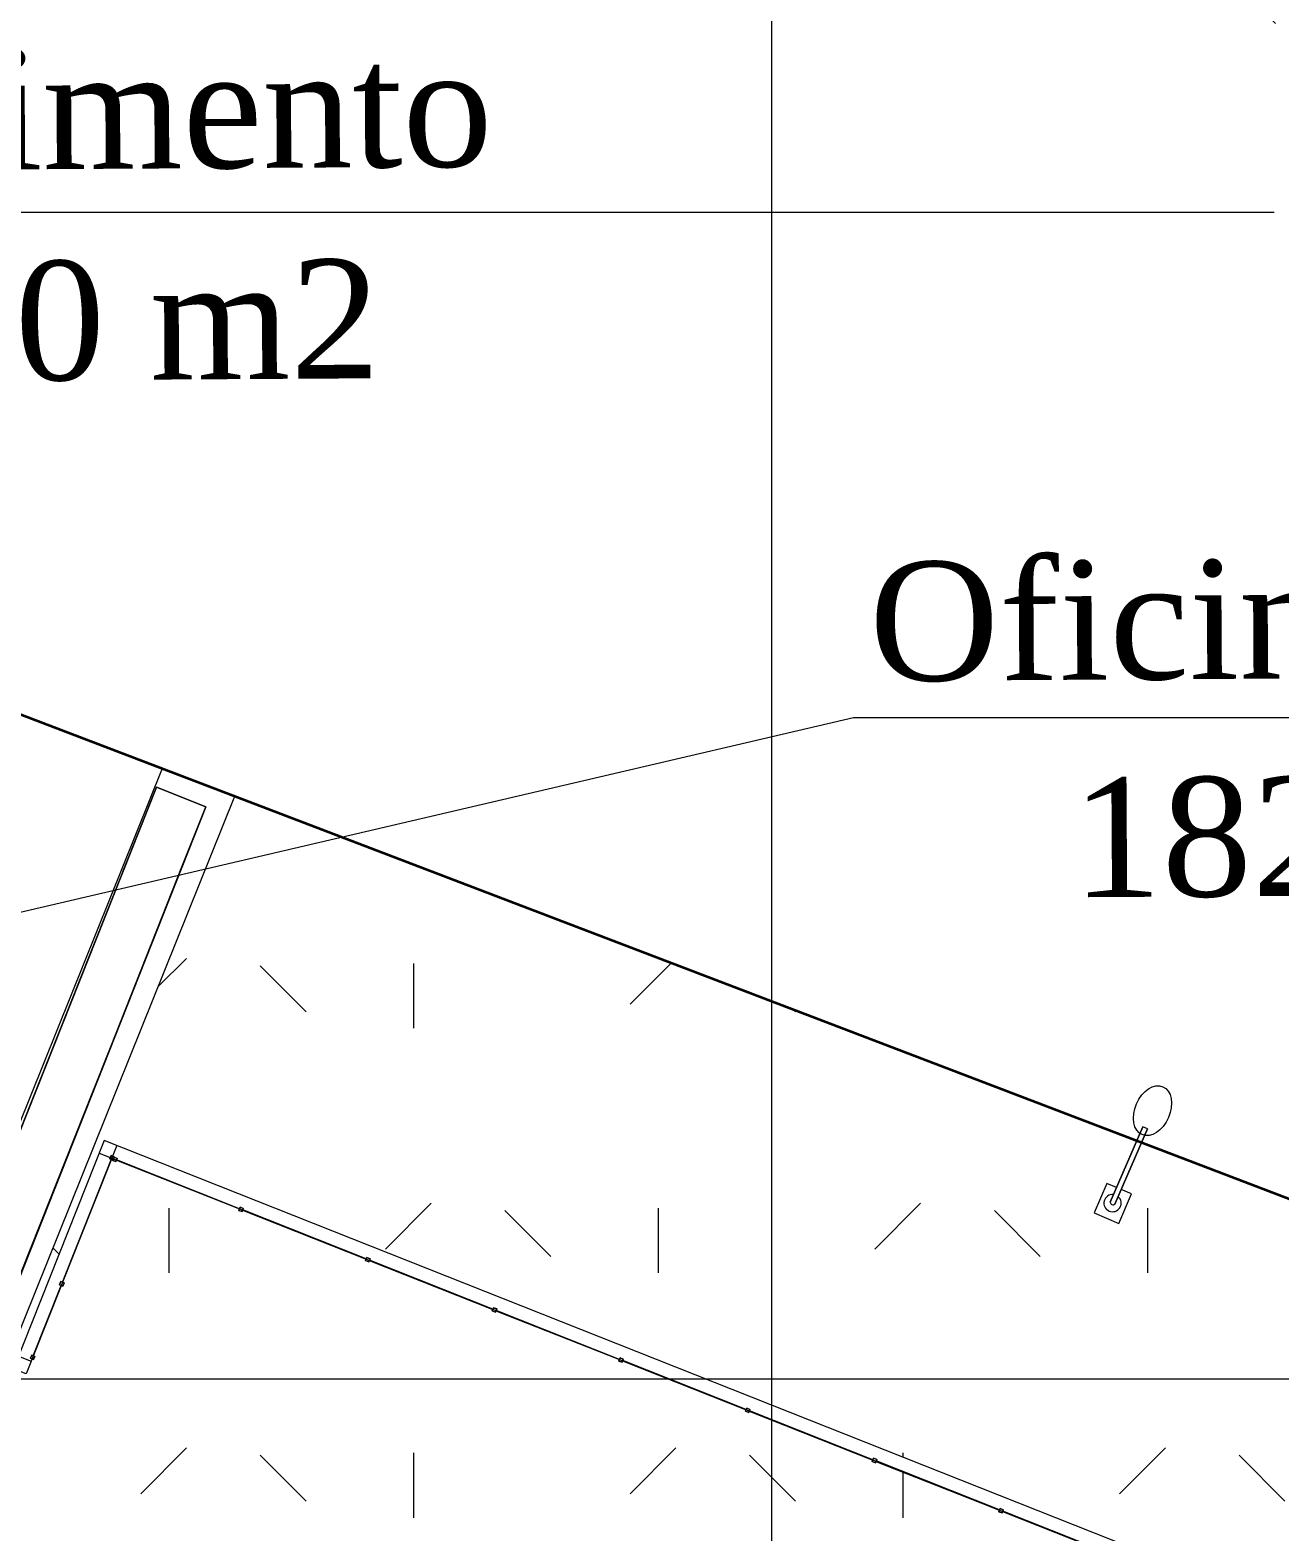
# Model space of a CAD drawing. Header units: metres. Extents: x -207 to 292, y -187 to 169.
# Drawn here: x -11.14 to 7.2, y 16.67 to 38.71 of the extents above; entities that cross this region are included whole.
import ezdxf

# ---------------------------------------------------------------- set-up
doc = ezdxf.new("R2010")
doc.units = ezdxf.units.M
for name, color, linetype, lineweight in [('A-GLAZ-CWMG', 7, 'Continuous', 9), ('ACHURADO', 7, 'Continuous', 9), ('BORDE CAMINO', 7, 'Continuous', 35), ('C-BLDG-PADS', 7, 'Continuous', 9), ('C-TOPO', 7, 'Continuous', 9), ('CERCO INTERIOR', 7, 'Continuous', 9), ('E-LITE-EQPM', 7, 'Continuous', 9), ('grilla', 7, 'Continuous', 9), ('luminarias', 7, 'Continuous', 9), ('VEREDAS', 7, 'Continuous', 9)]:
    doc.layers.add(name, color=color, linetype=linetype, lineweight=lineweight)
doc.layers.add('PR10-ARQ-PL-001-Emplazamiento-C-1_dwg', color=7, linetype='Continuous', lineweight=9, true_color=0x767676)
doc.layers.add('TEXTO', color=5, linetype='Continuous', lineweight=9, true_color=0x0000ff)
doc.styles.add('Times New Roman', font='times.ttf', dxfattribs={"height": 1.75})

# ---------------------------------------------------------------- blocks, each defined once
blk = doc.blocks.new('PR10-ARQ-PL-001-Emplazamiento-C-1_dwg_Quad Corner Mullion - 50x50 mm-517354-PLANTA EMPLAZAMIENTO-674654-PLANTA EMPLAZAMIENTO ACTUALIZADO')
at = {"layer": 'A-GLAZ-CWMG', "flags": 128}
blk.add_lwpolyline([(0.025, 0.025), (0.025, -0.025), (-0.025, -0.025), (-0.025, 0.025)], close=True, dxfattribs=at)
blk = doc.blocks.new('PR10-ARQ-PL-001-Emplazamiento-C-1_dwg_Circular Mullion - 5mm-533573-PLANTA EMPLAZAMIENTO-674681-PLANTA EMPLAZAMIENTO ACTUALIZADO')
at = {"layer": 'A-GLAZ-CWMG', "flags": 128}
for points in [[(143.507, -0.647), (142.7, -2.413), (142.702, -2.414), (142.704, -2.415), (143.511, -0.649), (143.509, -0.648)], [(143.509, -0.648), (142.702, -2.414)]]:
    blk.add_lwpolyline(points, close=True, dxfattribs=at)
blk = doc.blocks.new('PR10-ARQ-PL-001-Emplazamiento-C-1_dwg_Circular Mullion - 5mm-517344-PLANTA EMPLAZAMIENTO-674655-PLANTA EMPLAZAMIENTO ACTUALIZADO')
at = {"layer": 'A-GLAZ-CWMG', "flags": 128}
for points in [[(-84.442, 139.656), (-83.711, 141.464), (-83.713, 141.465), (-83.716, 141.466), (-84.446, 139.658), (-84.444, 139.657)], [(-84.444, 139.657), (-83.713, 141.465)]]:
    blk.add_lwpolyline(points, close=True, dxfattribs=at)
blk = doc.blocks.new('PR10-ARQ-PL-001-Emplazamiento-C-1_dwg_Rectangular Mullion - 50 x 50 mm-517346-PLANTA EMPLAZAMIENTO-674657-PLANTA EMPLAZAMIENTO ACTUALIZADO')
at = {"layer": 'A-GLAZ-CWMG', "flags": 128}
blk.add_lwpolyline([(0.025, 0.025), (-0.025, 0.025), (-0.025, -0.025), (0.025, -0.025)], close=True, dxfattribs=at)
blk = doc.blocks.new('PR10-ARQ-PL-001-Emplazamiento-C-1_dwg_Rectangular Mullion - 50 x 50 mm-517357-PLANTA EMPLAZAMIENTO-674659-PLANTA EMPLAZAMIENTO ACTUALIZADO')
at = {"layer": 'A-GLAZ-CWMG', "flags": 128}
blk.add_lwpolyline([(0.025, 0.025), (0.025, -0.025), (-0.025, -0.025), (-0.025, 0.025)], close=True, dxfattribs=at)
blk = doc.blocks.new('PR10-ARQ-PL-001-Emplazamiento-C-1_dwg_Quad Corner Mullion - 50x50 mm-517356-PLANTA EMPLAZAMIENTO-674660-PLANTA EMPLAZAMIENTO ACTUALIZADO')
at = {"layer": 'A-GLAZ-CWMG', "flags": 128}
blk.add_lwpolyline([(0.025, 0.025), (-0.025, 0.025), (-0.025, -0.025), (0.025, -0.025)], close=True, dxfattribs=at)
blk = doc.blocks.new('PR10-ARQ-PL-001-Emplazamiento-C-1_dwg_Quad Corner Mullion - 50x50 mm-517351-PLANTA EMPLAZAMIENTO-674653-PLANTA EMPLAZAMIENTO ACTUALIZADO')
at = {"layer": 'A-GLAZ-CWMG', "flags": 128}
blk.add_lwpolyline([(0.025, 0.025), (-0.025, 0.025), (-0.025, -0.025), (0.025, -0.025)], close=True, dxfattribs=at)
blk = doc.blocks.new('PR10-ARQ-PL-001-Emplazamiento-C-1_dwg_Quad Corner Mullion - 50x50 mm-517358-PLANTA EMPLAZAMIENTO-674658-PLANTA EMPLAZAMIENTO ACTUALIZADO')
at = {"layer": 'A-GLAZ-CWMG', "flags": 128}
blk.add_lwpolyline([(0.025, 0.025), (0.025, -0.025), (-0.025, -0.025), (-0.025, 0.025)], close=True, dxfattribs=at)
blk = doc.blocks.new('PR10-ARQ-PL-001-Emplazamiento-C-1_dwg_Circular Mullion - 5mm-536808-PLANTA EMPLAZAMIENTO-674697-PLANTA EMPLAZAMIENTO ACTUALIZADO')
at = {"layer": 'A-GLAZ-CWMG', "flags": 128}
for points in [[(-11.094, 19.253), (-10.683, 20.286), (-10.686, 20.287), (-10.688, 20.288), (-11.099, 19.255), (-11.097, 19.254)], [(-11.097, 19.254), (-10.686, 20.287)]]:
    blk.add_lwpolyline(points, close=True, dxfattribs=at)
blk = doc.blocks.new('PR10-ARQ-PL-001-Emplazamiento-C-1_dwg-674643-PLANTA EMPLAZAMIENTO ACTUALIZADO')
at = {"layer": 'ACHURADO'}
h = blk.add_hatch(dxfattribs=at)
h.set_pattern_fill('FP_1', color=256, style=0, pattern_type=2)
h.set_pattern_definition([(90, (-655750.258, -5498481.082), (-3.592, 3.592), [0.9525, -6.232]), (45, (-655750.258, -5498481.082), (-3.5921024484, 3.5921024484), [0.9525, -4.127]), (135, (-655750.258, -5498481.082), (-3.5921024484, -3.5921024484), [0.9525, -4.127])])
h.paths.add_polyline_path([(59.041, -16.039), (59.364, -16.033), (59.687, -16.016), (60.008, -15.986), (60.647, -15.89), (60.963, -15.823), (61.276, -15.745), (61.586, -15.654), (61.893, -15.552), (62.195, -15.438), (62.493, -15.313), (62.785, -15.176), (63.072, -15.028), (63.354, -14.87), (63.629, -14.701), (63.929, -14.498), (64.158, -14.331), (64.412, -14.131), (64.658, -13.922), (64.896, -13.704), (65.124, -13.389), (65.342, -13.067), (65.748, -12.404), (65.934, -12.064), (66.111, -11.717), (66.276, -11.365), (66.43, -11.009), (66.573, -10.647), (66.704, -10.282), (66.824, -9.912), (66.932, -9.539), (67.114, -8.783), (67.186, -8.401), (67.247, -8.017), (67.296, -7.632), (67.332, -7.245), (67.357, -6.857), (67.369, -6.469), (67.369, -6.08), (67.357, -5.692), (67.333, -5.304), (67.296, -4.917), (67.248, -4.531), (67.145, -4.229), (67.031, -3.931), (66.905, -3.637), (66.768, -3.349), (66.62, -3.066), (66.46, -2.79), (66.289, -2.52), (66.108, -2.257), (65.917, -2.001), (65.716, -1.754), (65.505, -1.514), (65.285, -1.283), (65.055, -1.06), (64.817, -0.847), (64.571, -0.644), (64.318, -0.45), (64.056, -0.267), (63.788, -0.094), (63.513, 0.068), (63.231, 0.219), (62.944, 0.359), (62.652, 0.487), (62.355, 0.604), (62.053, 0.709), (61.748, 0.802), (61.439, 0.883), (5.169, 22.379), (4.873, 21.694), (5.024, 21.629), (4.838, 21.197), (4.475, 21.353), (4.661, 21.785), (5.064, 22.42), (-8.141, 27.464), (-11.428, 19.295), (-11.308, 19.263), (-10.055, 22.413), (17.624, 11.442), (13.769, 2.141), (23.162, -1.582), (22.598, -2.976), (22.412, -2.902), (22.901, -1.694), (13.506, 2.03), (17.362, 11.331), (-9.943, 22.154), (-11.202, 18.99), (-12.658, 19.567), (-15.42, 12.653), (12.68, 1.43), (12.748, 1.614), (12.594, 1.671), (12.757, 2.112), (13.128, 1.975), (12.965, 1.534), (12.865, 1.357), (13.051, 1.282), (13.056, 1.293), (18.049, -1.169), (18.54, -1.447), (19.037, -1.715), (19.539, -1.974), (20.045, -2.224), (20.557, -2.464), (21.072, -2.694), (21.592, -2.915), (22.116, -3.125), (22.643, -3.326), (56.499, -15.638), (56.809, -15.73), (57.121, -15.811), (57.437, -15.879), (57.755, -15.936), (58.075, -15.98), (58.396, -16.012), (58.719, -16.031)])
h.paths.add_polyline_path([(59.435, -14.371), (59.32, -14.791), (59.507, -14.398), (59.652, -14.451), (59.815, -14.011), (59.445, -13.873), (59.281, -14.314)])
h.paths.add_polyline_path([(59.169, -15.31), (59.097, -15.283), (59.474, -14.266), (59.451, -14.243), (59.426, -14.184), (59.426, -14.151), (59.45, -14.091), (59.5, -14.051), (59.531, -14.042), (59.596, -14.048), (59.624, -14.063), (59.666, -14.112), (59.678, -14.176), (59.657, -14.237), (59.609, -14.279), (59.546, -14.293), (59.47, -14.498)])
h.paths.add_polyline_path([(4.383, 63.836), (3.539, 60.674), (-14.168, 65.398), (-13.344, 68.488), (-11.308, 67.954)])
h.paths.add_polyline_path([(74.079, 11.515), (74.419, 11.517), (74.759, 11.532), (75.098, 11.559), (75.436, 11.598), (75.773, 11.649), (76.107, 11.712), (76.439, 11.787), (76.768, 11.874), (77.093, 11.974), (77.415, 12.084), (77.732, 12.207), (78.045, 12.34), (78.353, 12.485), (78.655, 12.641), (78.952, 12.808), (79.242, 12.985), (79.803, 13.371), (80.072, 13.579), (80.334, 13.796), (87.871, 25.73), (88.01, 26.122), (88.137, 26.518), (88.253, 26.918), (88.357, 27.321), (88.448, 27.727), (88.528, 28.135), (88.596, 28.545), (88.651, 28.958), (88.695, 29.371), (88.726, 29.786), (88.745, 30.202), (88.752, 30.618), (88.747, 31.034), (88.729, 31.449), (88.699, 31.864), (88.657, 32.278), (88.602, 32.691), (88.536, 33.101), (88.457, 33.51), (88.367, 33.916), (88.264, 34.319), (88.15, 34.719), (88.024, 35.116), (87.886, 35.509), (87.738, 35.897), (87.577, 36.28), (87.405, 36.659), (87.223, 37.033), (87.029, 37.401), (86.824, 37.764), (86.297, 38.565), (86.017, 38.954), (85.727, 39.337), (85.428, 39.711), (85.118, 40.078), (84.799, 40.436), (84.471, 40.786), (84.133, 41.127), (83.787, 41.459), (83.432, 41.781), (83.069, 42.094), (82.698, 42.398), (82.318, 42.692), (81.931, 42.975), (81.537, 43.249), (81.136, 43.512), (80.728, 43.764), (80.313, 44.005), (79.466, 44.455), (79.034, 44.662), (78.596, 44.859), (77.219, 45.433), (76.281, 45.811), (75.338, 46.178), (74.048, 46.657), (72.639, 47.151), (71.523, 47.529), (70.56, 47.838), (69.324, 48.214), (67.648, 48.694), (66.591, 48.976), (65.641, 49.218), (64.706, 49.444), (63.72, 49.67), (62.731, 49.884), (61.74, 50.086), (60.746, 50.276), (59.75, 50.454), (58.645, 50.636), (57.752, 50.773), (56.75, 50.915), (47.138, 52.618), (4.383, 63.836), (4.455, 64.106), (-13.253, 68.83), (-13.344, 68.488), (-37.173, 74.741), (-37.73, 74.868), (-38.29, 74.983), (-38.852, 75.087), (-39.416, 75.178), (-39.983, 75.257), (-40.55, 75.324), (-41.119, 75.379), (-41.689, 75.422), (-42.26, 75.452), (-42.831, 75.47), (-43.403, 75.476), (-43.974, 75.469), (-44.546, 75.451), (-45.116, 75.42), (-45.686, 75.377), (-46.29, 75.317), (-46.823, 75.254), (-47.389, 75.174), (-47.953, 75.083), (-48.515, 74.979), (-49.075, 74.863), (-49.632, 74.735), (-50.186, 74.595), (-50.737, 74.444), (-51.285, 74.28), (-51.829, 74.105), (-52.369, 73.919), (-53.282, 73.572), (-53.437, 73.511), (-53.964, 73.29), (-54.486, 73.057), (-55.004, 72.814), (-55.515, 72.559), (-56.744, 71.906), (-57.096, 71.695), (-57.441, 71.473), (-57.779, 71.241), (-58.11, 70.999), (-58.433, 70.746), (-58.748, 70.483), (-59.055, 70.211), (-59.353, 69.929), (-59.642, 69.638), (-59.922, 69.339), (-60.454, 68.714), (-60.704, 68.39), (-60.945, 68.058), (-61.176, 67.718), (-61.395, 67.372), (-61.604, 67.019), (-61.802, 66.66), (-61.87, 66.421), (-61.925, 66.178), (-61.969, 65.934), (-62.001, 65.687), (-62.02, 65.44), (-62.027, 65.191), (-62.022, 64.943), (-62.005, 64.695), (-61.975, 64.448), (-61.933, 64.203), (-61.88, 63.961), (-61.814, 63.721), (-61.736, 63.485), (-61.647, 63.253), (-61.546, 63.026), (-61.435, 62.804), (-61.312, 62.588), (-61.179, 62.378), (-61.036, 62.175), (-60.883, 61.979), (-60.72, 61.792), (-60.549, 61.612), (-60.368, 61.441), (-50.261, 51.92), (-50.001, 51.703), (-49.733, 51.495), (-49.459, 51.296), (-49.178, 51.107), (-48.891, 50.927), (-48.598, 50.756), (-48.299, 50.596), (-47.995, 50.446), (-47.687, 50.305), (-47.373, 50.176), (-47.056, 50.057), (-46.735, 49.949), (-46.41, 49.851), (-36.452, 46.747), (-35.977, 46.589), (-35.734, 46.527), (-35.489, 46.476), (-35.241, 46.437), (-34.992, 46.409), (-34.742, 46.393), (-34.491, 46.388), (-34.241, 46.395), (-33.991, 46.414), (-33.742, 46.445), (-33.495, 46.487), (-33.25, 46.54), (-32.77, 46.681), (-32.535, 46.769), (-32.304, 46.867), (-32.078, 46.975), (-31.858, 47.094), (-31.643, 47.224), (-31.45, 47.401), (-31.249, 47.57), (-31.041, 47.729), (-30.825, 47.877), (-30.602, 48.016), (-30.373, 48.143), (-30.138, 48.26), (-29.898, 48.365), (-29.653, 48.459), (-29.404, 48.541), (-29.152, 48.611), (-28.896, 48.67), (-28.638, 48.716), (-28.378, 48.749), (-28.117, 48.771), (-27.855, 48.78), (-27.593, 48.776), (-27.331, 48.76), (-27.07, 48.732), (-24.049, 48.124), (-23.556, 49.669), (-25.589, 50.294), (-22.166, 61.011), (-15.021, 58.813), (-18.448, 48.083), (-20.309, 48.655), (-20.499, 48.062), (-5.734, 43.445), (-2.274, 54.307), (4.216, 52.278), (0.775, 41.473), (44.657, 23.108), (70.133, 12.433), (70.443, 12.292), (70.757, 12.162), (71.076, 12.044), (71.4, 11.937), (71.726, 11.843), (72.056, 11.759), (72.389, 11.688), (72.724, 11.629), (73.061, 11.583), (73.399, 11.548), (73.739, 11.525)])
h.paths.add_polyline_path([(21.235, 33.748), (18.993, 34.754), (19.006, 34.782), (18.943, 34.811), (21.382, 40.36), (23.596, 39.341), (23.56, 39.258), (23.681, 39.203), (21.238, 33.756)])
h.paths.add_polyline_path([(18.447, 34.97), (16.233, 35.988), (18.672, 41.537), (20.887, 40.519), (20.81, 40.346), (20.848, 40.329), (18.483, 35.052)])
h.paths.add_polyline_path([(15.019, 36.371), (12.777, 37.376), (13.084, 38.06), (15.244, 42.974), (17.51, 41.926), (15.032, 36.401)])
h.paths.add_polyline_path([(2.765, 57.283), (1.587, 57.283), (1.592, 57.399), (1.609, 57.513), (1.637, 57.625), (1.676, 57.735), (1.726, 57.839), (1.785, 57.938), (1.854, 58.031), (1.932, 58.117), (2.018, 58.195), (2.111, 58.263), (2.21, 58.323), (2.314, 58.372), (2.423, 58.411), (2.535, 58.439), (2.65, 58.456), (2.765, 58.456), (2.765, 57.399)])
h.paths.add_polyline_path([(2.765, 56.104), (2.765, 57.283), (3.944, 57.283), (3.939, 57.168), (3.922, 57.053), (3.894, 56.941), (3.85, 56.822), (3.805, 56.727), (3.746, 56.628), (3.677, 56.535), (3.599, 56.45), (3.513, 56.372), (3.42, 56.303), (3.321, 56.244), (3.217, 56.194), (3.108, 56.155), (2.995, 56.127), (2.881, 56.11)])
at = {"layer": 'BORDE CAMINO'}
blk.add_line((61.439, 0.883), (-16.689, 30.73), dxfattribs=at)
at = {"layer": 'C-BLDG-PADS', "flags": 128}
blk.add_lwpolyline([(-11.888, 21.27), (-11.817, 21.241), (-9.288, 27.6), (-8.564, 27.313), (-11.677, 19.46), (-13.561, 20.207)], dxfattribs=at)
at = {"layer": 'C-TOPO', "flags": 128}
for points in [[(-38.202, 39.256), (-35.279, 38.088), (-32.628, 37.029), (-31.975, 36.768), (-31.494, 37.972), (-31.459, 37.958), (-30.263, 37.481), (-28.516, 36.784), (-25.419, 35.548), (-22.802, 34.504), (-21.367, 33.931), (-19.193, 33.064), (-16.229, 31.882), (-16.689, 30.73), (-15.923, 30.437), (-14.455, 29.876), (-11.139, 28.61), (-10.174, 28.241), (-10.017, 28.181), (-6.527, 26.848), (-6.351, 26.781), (5.097, 22.407), (6.438, 21.895), (8.293, 21.186)], [(20.992, 16.334), (18.491, 17.29), (18.329, 17.352), (13.943, 19.027), (13.503, 19.195), (11.984, 19.776), (10.095, 20.497), (9.624, 20.677), (8.293, 21.186), (6.438, 21.895), (5.097, 22.407), (-6.351, 26.781), (-6.527, 26.848), (-10.017, 28.181), (-10.174, 28.241), (-11.139, 28.61), (-14.455, 29.876), (-15.923, 30.437), (-16.689, 30.73), (-16.696, 30.713), (-17.098, 29.706)], [(-11.888, 21.27), (-11.817, 21.241), (-10.595, 24.314), (-10.437, 24.711), (-9.788, 26.343), (-9.777, 26.372), (-9.288, 27.6), (-8.564, 27.313), (-8.885, 26.502), (-8.904, 26.456), (-9.965, 23.778), (-10.224, 23.126), (-11.523, 19.849), (-11.677, 19.46), (-13.561, 20.207)], [(-11.888, 21.27), (-11.817, 21.241), (-10.595, 24.314), (-10.437, 24.711), (-9.788, 26.343), (-9.777, 26.372), (-9.288, 27.6), (-8.564, 27.313), (-8.885, 26.502), (-8.904, 26.456), (-9.965, 23.778), (-10.224, 23.126), (-11.523, 19.849), (-11.677, 19.46), (-13.561, 20.207)], [(-13.561, 20.207), (-11.677, 19.46), (-11.523, 19.849), (-10.224, 23.126), (-9.965, 23.778), (-8.904, 26.456), (-8.885, 26.502), (-8.564, 27.313), (-9.288, 27.6), (-9.777, 26.372), (-9.788, 26.343), (-10.437, 24.711), (-10.595, 24.314), (-11.817, 21.241), (-11.888, 21.27)], [(-13.561, 20.207), (-11.677, 19.46), (-8.564, 27.313), (-9.288, 27.6), (-11.817, 21.241), (-11.888, 21.27)]]:
    blk.add_lwpolyline(points, dxfattribs=at)
at = {"layer": 'CERCO INTERIOR'}
blk.add_line((-10.129, 22.228), (17.548, 11.257), dxfattribs=at)
at = {"layer": 'CERCO INTERIOR', "flags": 128}
for points in [[(-9.869, 22.34), (-11.202, 18.99), (-12.607, 19.547), (-12.533, 19.733), (-11.128, 19.176)], [(13.692, 1.956), (17.624, 11.442), (-10.055, 22.413), (-11.388, 19.064)]]:
    blk.add_lwpolyline(points, dxfattribs=at)
at = {"layer": 'E-LITE-EQPM', "flags": 128}
for points in [[(4.711, 21.51), (5.189, 22.617)], [(5.259, 22.587), (4.781, 21.48)]]:
    blk.add_lwpolyline(points, close=True, dxfattribs=at)
at = {"layer": 'E-LITE-EQPM'}
blk.add_ellipse((5.332, 22.852), major_axis=(0.152, 0.352), ratio=0.666667, dxfattribs=at)
at = {"layer": 'grilla'}
for p, q in [((-0.258, 166.258), (-0.258, -186.737)), ((-14.071, 18.918), (240.531, 18.918))]:
    blk.add_line(p, q, dxfattribs=at)
at = {"layer": 'luminarias'}
blk.add_line((5.259, 22.587), (5.189, 22.617), dxfattribs=at)
at = {"layer": 'luminarias', "flags": 128}
blk.add_lwpolyline([(4.804, 21.724), (4.661, 21.785), (4.475, 21.353), (4.838, 21.197), (5.024, 21.629), (4.873, 21.694)], dxfattribs=at)
at = {"layer": 'luminarias'}
for centre, major_axis, start_param, end_param in [((4.746, 21.495), (-0.069, 0.106), 5.608196, 11.279049), ((4.754, 21.513), (-0.0253, 0.0343), 0.994773, 3.202206)]:
    blk.add_ellipse(centre, major_axis=major_axis, ratio=1, start_param=start_param, end_param=end_param, dxfattribs=at)
at = {"layer": 'TEXTO', "flags": 128}
for points in [[(7.118, 36.035), (-22.845, 36.035), (-25.76, 31.923)], [(38.774, 28.617), (0.944, 28.617), (-11.371, 25.74)]]:
    blk.add_lwpolyline(points, dxfattribs=at)
at = {"layer": 'VEREDAS', "flags": 128}
for points in [[(-9.204, 27.874), (-11.324, 22.606), (-11.355, 22.618)], [(-8.141, 27.464), (-11.406, 19.351), (-12.559, 19.815), (-15.42, 12.653)]]:
    blk.add_lwpolyline(points, dxfattribs=at)
for name, p, rotation in [('PR10-ARQ-PL-001-Emplazamiento-C-1_dwg_Circular Mullion - 5mm-533573-PLANTA EMPLAZAMIENTO-674681-PLANTA EMPLAZAMIENTO ACTUALIZADO', (132.693, 26.893), 182.8784549055032), ('PR10-ARQ-PL-001-Emplazamiento-C-1_dwg_Circular Mullion - 5mm-533573-PLANTA EMPLAZAMIENTO-674681-PLANTA EMPLAZAMIENTO ACTUALIZADO', (132.693, 26.893), 182.8784549055032), ('PR10-ARQ-PL-001-Emplazamiento-C-1_dwg_Circular Mullion - 5mm-533573-PLANTA EMPLAZAMIENTO-674681-PLANTA EMPLAZAMIENTO ACTUALIZADO', (132.693, 26.893), 182.8784549055032), ('PR10-ARQ-PL-001-Emplazamiento-C-1_dwg_Quad Corner Mullion - 50x50 mm-517354-PLANTA EMPLAZAMIENTO-674654-PLANTA EMPLAZAMIENTO ACTUALIZADO', (-9.941, 22.16), 68.31089711755634), ('PR10-ARQ-PL-001-Emplazamiento-C-1_dwg_Quad Corner Mullion - 50x50 mm-517356-PLANTA EMPLAZAMIENTO-674660-PLANTA EMPLAZAMIENTO ACTUALIZADO', (-9.941, 22.16), 68.31089711755634), ('PR10-ARQ-PL-001-Emplazamiento-C-1_dwg_Quad Corner Mullion - 50x50 mm-517354-PLANTA EMPLAZAMIENTO-674654-PLANTA EMPLAZAMIENTO ACTUALIZADO', (-9.897, 22.136), 158.3774155158667), ('PR10-ARQ-PL-001-Emplazamiento-C-1_dwg_Quad Corner Mullion - 50x50 mm-517356-PLANTA EMPLAZAMIENTO-674660-PLANTA EMPLAZAMIENTO ACTUALIZADO', (-9.897, 22.136), 158.3774155158667), ('PR10-ARQ-PL-001-Emplazamiento-C-1_dwg_Circular Mullion - 5mm-533573-PLANTA EMPLAZAMIENTO-674681-PLANTA EMPLAZAMIENTO ACTUALIZADO', (-14.795, 164.764), 272.9449733038136), ('PR10-ARQ-PL-001-Emplazamiento-C-1_dwg_Circular Mullion - 5mm-533573-PLANTA EMPLAZAMIENTO-674681-PLANTA EMPLAZAMIENTO ACTUALIZADO', (-14.795, 164.764), 272.9449733038136), ('PR10-ARQ-PL-001-Emplazamiento-C-1_dwg_Circular Mullion - 5mm-533573-PLANTA EMPLAZAMIENTO-674681-PLANTA EMPLAZAMIENTO ACTUALIZADO', (-14.795, 164.764), 272.9449733038136), ('PR10-ARQ-PL-001-Emplazamiento-C-1_dwg_Circular Mullion - 5mm-517344-PLANTA EMPLAZAMIENTO-674655-PLANTA EMPLAZAMIENTO ACTUALIZADO', (132.888, 106.036), 90.3774155158668), ('PR10-ARQ-PL-001-Emplazamiento-C-1_dwg_Circular Mullion - 5mm-517344-PLANTA EMPLAZAMIENTO-674655-PLANTA EMPLAZAMIENTO ACTUALIZADO', (132.888, 106.036), 90.3774155158668), ('PR10-ARQ-PL-001-Emplazamiento-C-1_dwg_Circular Mullion - 5mm-517344-PLANTA EMPLAZAMIENTO-674655-PLANTA EMPLAZAMIENTO ACTUALIZADO', (132.888, 106.036), 90.37741551586669), ('PR10-ARQ-PL-001-Emplazamiento-C-1_dwg_Circular Mullion - 5mm-517344-PLANTA EMPLAZAMIENTO-674655-PLANTA EMPLAZAMIENTO ACTUALIZADO', (134.747, 105.299), 90.37741551586669), ('PR10-ARQ-PL-001-Emplazamiento-C-1_dwg_Circular Mullion - 5mm-517344-PLANTA EMPLAZAMIENTO-674655-PLANTA EMPLAZAMIENTO ACTUALIZADO', (134.747, 105.299), 90.37741551586669), ('PR10-ARQ-PL-001-Emplazamiento-C-1_dwg_Circular Mullion - 5mm-517344-PLANTA EMPLAZAMIENTO-674655-PLANTA EMPLAZAMIENTO ACTUALIZADO', (134.747, 105.299), 90.3774155158668), ('PR10-ARQ-PL-001-Emplazamiento-C-1_dwg_Circular Mullion - 5mm-517344-PLANTA EMPLAZAMIENTO-674655-PLANTA EMPLAZAMIENTO ACTUALIZADO', (136.607, 104.562), 90.37741551586669), ('PR10-ARQ-PL-001-Emplazamiento-C-1_dwg_Circular Mullion - 5mm-517344-PLANTA EMPLAZAMIENTO-674655-PLANTA EMPLAZAMIENTO ACTUALIZADO', (136.607, 104.562), 90.37741551586669), ('PR10-ARQ-PL-001-Emplazamiento-C-1_dwg_Circular Mullion - 5mm-517344-PLANTA EMPLAZAMIENTO-674655-PLANTA EMPLAZAMIENTO ACTUALIZADO', (136.607, 104.562), 90.37741551586669), ('PR10-ARQ-PL-001-Emplazamiento-C-1_dwg_Circular Mullion - 5mm-517344-PLANTA EMPLAZAMIENTO-674655-PLANTA EMPLAZAMIENTO ACTUALIZADO', (138.466, 103.825), 90.3774155158667), ('PR10-ARQ-PL-001-Emplazamiento-C-1_dwg_Circular Mullion - 5mm-517344-PLANTA EMPLAZAMIENTO-674655-PLANTA EMPLAZAMIENTO ACTUALIZADO', (138.466, 103.825), 90.3774155158667), ('PR10-ARQ-PL-001-Emplazamiento-C-1_dwg_Circular Mullion - 5mm-517344-PLANTA EMPLAZAMIENTO-674655-PLANTA EMPLAZAMIENTO ACTUALIZADO', (138.466, 103.825), 90.3774155158667), ('PR10-ARQ-PL-001-Emplazamiento-C-1_dwg_Circular Mullion - 5mm-517344-PLANTA EMPLAZAMIENTO-674655-PLANTA EMPLAZAMIENTO ACTUALIZADO', (140.325, 103.088), 90.37741551586674), ('PR10-ARQ-PL-001-Emplazamiento-C-1_dwg_Circular Mullion - 5mm-517344-PLANTA EMPLAZAMIENTO-674655-PLANTA EMPLAZAMIENTO ACTUALIZADO', (140.325, 103.088), 90.37741551586674), ('PR10-ARQ-PL-001-Emplazamiento-C-1_dwg_Circular Mullion - 5mm-517344-PLANTA EMPLAZAMIENTO-674655-PLANTA EMPLAZAMIENTO ACTUALIZADO', (140.325, 103.088), 90.37741551586679), ('PR10-ARQ-PL-001-Emplazamiento-C-1_dwg_Circular Mullion - 5mm-517344-PLANTA EMPLAZAMIENTO-674655-PLANTA EMPLAZAMIENTO ACTUALIZADO', (142.184, 102.351), 90.3774155158667), ('PR10-ARQ-PL-001-Emplazamiento-C-1_dwg_Circular Mullion - 5mm-517344-PLANTA EMPLAZAMIENTO-674655-PLANTA EMPLAZAMIENTO ACTUALIZADO', (142.184, 102.351), 90.3774155158667), ('PR10-ARQ-PL-001-Emplazamiento-C-1_dwg_Circular Mullion - 5mm-517344-PLANTA EMPLAZAMIENTO-674655-PLANTA EMPLAZAMIENTO ACTUALIZADO', (142.184, 102.351), 90.37741551586669), ('PR10-ARQ-PL-001-Emplazamiento-C-1_dwg_Circular Mullion - 5mm-517344-PLANTA EMPLAZAMIENTO-674655-PLANTA EMPLAZAMIENTO ACTUALIZADO', (144.044, 101.614), 90.37741551586673), ('PR10-ARQ-PL-001-Emplazamiento-C-1_dwg_Circular Mullion - 5mm-517344-PLANTA EMPLAZAMIENTO-674655-PLANTA EMPLAZAMIENTO ACTUALIZADO', (144.044, 101.614), 90.37741551586673), ('PR10-ARQ-PL-001-Emplazamiento-C-1_dwg_Circular Mullion - 5mm-517344-PLANTA EMPLAZAMIENTO-674655-PLANTA EMPLAZAMIENTO ACTUALIZADO', (144.044, 101.614), 90.37741551586673)]:
    blk.add_blockref(name, p, dxfattribs=dict(rotation=rotation))
at = {"extrusion": (0, 0, -1)}
for name, p, rotation in [('PR10-ARQ-PL-001-Emplazamiento-C-1_dwg_Rectangular Mullion - 50 x 50 mm-517346-PLANTA EMPLAZAMIENTO-674657-PLANTA EMPLAZAMIENTO ACTUALIZADO', (8.046, 21.402), 201.6225844841333), ('PR10-ARQ-PL-001-Emplazamiento-C-1_dwg_Rectangular Mullion - 50 x 50 mm-517357-PLANTA EMPLAZAMIENTO-674659-PLANTA EMPLAZAMIENTO ACTUALIZADO', (8.046, 21.402), 201.6225844841333), ('PR10-ARQ-PL-001-Emplazamiento-C-1_dwg_Rectangular Mullion - 50 x 50 mm-517346-PLANTA EMPLAZAMIENTO-674657-PLANTA EMPLAZAMIENTO ACTUALIZADO', (6.186, 20.665), 201.6225844841333), ('PR10-ARQ-PL-001-Emplazamiento-C-1_dwg_Rectangular Mullion - 50 x 50 mm-517357-PLANTA EMPLAZAMIENTO-674659-PLANTA EMPLAZAMIENTO ACTUALIZADO', (6.186, 20.665), 201.6225844841333), ('PR10-ARQ-PL-001-Emplazamiento-C-1_dwg_Rectangular Mullion - 50 x 50 mm-517346-PLANTA EMPLAZAMIENTO-674657-PLANTA EMPLAZAMIENTO ACTUALIZADO', (10.677, 20.31), 291.6891028824436), ('PR10-ARQ-PL-001-Emplazamiento-C-1_dwg_Rectangular Mullion - 50 x 50 mm-517357-PLANTA EMPLAZAMIENTO-674659-PLANTA EMPLAZAMIENTO ACTUALIZADO', (10.677, 20.31), 291.6891028824436), ('PR10-ARQ-PL-001-Emplazamiento-C-1_dwg_Rectangular Mullion - 50 x 50 mm-517346-PLANTA EMPLAZAMIENTO-674657-PLANTA EMPLAZAMIENTO ACTUALIZADO', (4.327, 19.928), 201.6225844841333), ('PR10-ARQ-PL-001-Emplazamiento-C-1_dwg_Rectangular Mullion - 50 x 50 mm-517357-PLANTA EMPLAZAMIENTO-674659-PLANTA EMPLAZAMIENTO ACTUALIZADO', (4.327, 19.928), 201.6225844841333), ('PR10-ARQ-PL-001-Emplazamiento-C-1_dwg_Quad Corner Mullion - 50x50 mm-517351-PLANTA EMPLAZAMIENTO-674653-PLANTA EMPLAZAMIENTO ACTUALIZADO', (11.106, 19.231), 291.6891028824436), ('PR10-ARQ-PL-001-Emplazamiento-C-1_dwg_Quad Corner Mullion - 50x50 mm-517358-PLANTA EMPLAZAMIENTO-674658-PLANTA EMPLAZAMIENTO ACTUALIZADO', (11.106, 19.231), 291.6891028824436), ('PR10-ARQ-PL-001-Emplazamiento-C-1_dwg_Rectangular Mullion - 50 x 50 mm-517346-PLANTA EMPLAZAMIENTO-674657-PLANTA EMPLAZAMIENTO ACTUALIZADO', (2.468, 19.191), 201.6225844841333), ('PR10-ARQ-PL-001-Emplazamiento-C-1_dwg_Rectangular Mullion - 50 x 50 mm-517357-PLANTA EMPLAZAMIENTO-674659-PLANTA EMPLAZAMIENTO ACTUALIZADO', (2.468, 19.191), 201.6225844841333), ('PR10-ARQ-PL-001-Emplazamiento-C-1_dwg_Rectangular Mullion - 50 x 50 mm-517346-PLANTA EMPLAZAMIENTO-674657-PLANTA EMPLAZAMIENTO ACTUALIZADO', (0.609, 18.454), 201.6225844841333), ('PR10-ARQ-PL-001-Emplazamiento-C-1_dwg_Rectangular Mullion - 50 x 50 mm-517357-PLANTA EMPLAZAMIENTO-674659-PLANTA EMPLAZAMIENTO ACTUALIZADO', (0.609, 18.454), 201.6225844841333), ('PR10-ARQ-PL-001-Emplazamiento-C-1_dwg_Rectangular Mullion - 50 x 50 mm-517346-PLANTA EMPLAZAMIENTO-674657-PLANTA EMPLAZAMIENTO ACTUALIZADO', (-1.251, 17.717), 201.6225844841333), ('PR10-ARQ-PL-001-Emplazamiento-C-1_dwg_Rectangular Mullion - 50 x 50 mm-517357-PLANTA EMPLAZAMIENTO-674659-PLANTA EMPLAZAMIENTO ACTUALIZADO', (-1.251, 17.717), 201.6225844841333), ('PR10-ARQ-PL-001-Emplazamiento-C-1_dwg_Rectangular Mullion - 50 x 50 mm-517346-PLANTA EMPLAZAMIENTO-674657-PLANTA EMPLAZAMIENTO ACTUALIZADO', (-3.11, 16.98), 201.6225844841333), ('PR10-ARQ-PL-001-Emplazamiento-C-1_dwg_Rectangular Mullion - 50 x 50 mm-517357-PLANTA EMPLAZAMIENTO-674659-PLANTA EMPLAZAMIENTO ACTUALIZADO', (-3.11, 16.98), 201.6225844841333)]:
    blk.add_blockref(name, p, dxfattribs=dict(at, rotation=rotation))
blk.add_blockref('PR10-ARQ-PL-001-Emplazamiento-C-1_dwg_Circular Mullion - 5mm-536808-PLANTA EMPLAZAMIENTO-674697-PLANTA EMPLAZAMIENTO ACTUALIZADO', (0, 0))
blk.add_blockref('PR10-ARQ-PL-001-Emplazamiento-C-1_dwg_Circular Mullion - 5mm-536808-PLANTA EMPLAZAMIENTO-674697-PLANTA EMPLAZAMIENTO ACTUALIZADO', (0, 0))
blk.add_blockref('PR10-ARQ-PL-001-Emplazamiento-C-1_dwg_Circular Mullion - 5mm-536808-PLANTA EMPLAZAMIENTO-674697-PLANTA EMPLAZAMIENTO ACTUALIZADO', (0, 0))
at = {"layer": 'TEXTO', "char_height": 1.75, "attachment_point": 1, "rotation": 0.3432, "line_spacing_factor": 1.029793, "style": 'Times New Roman'}
for s, insert, width in [('Bodega alimento', (-22.345, 38.352), 21.39243), ('96,90 m2', (-15.997, 35.292), 11.91644), ('Oficinas administrativas', (1.168, 30.908), 30.69253), ('182,6 m2', (4.141, 27.734), 11.91644)]:
    blk.add_mtext(s, dxfattribs=dict(at, insert=insert, width=width))
blk = doc.blocks.new('Quad Corner Mullion - 50x50 mm-517354-PLANTA EMPLAZAMIENTO ACTUALIZADO')
at = {"layer": 'A-GLAZ-CWMG'}
for p, q in [((-0.025, -0.025), (-0.025, 0.025)), ((-0.025, 0.025), (0.025, 0.025)), ((0.025, 0.025), (0.025, -0.025)), ((0.025, -0.025), (-0.025, -0.025))]:
    blk.add_line(p, q, dxfattribs=at)
blk = doc.blocks.new('Circular Mullion - 5mm-533573-PLANTA EMPLAZAMIENTO ACTUALIZADO')
at = {"layer": 'A-GLAZ-CWMG'}
for p, q in [((143.507, -0.647), (142.7, -2.413)), ((143.509, -0.648), (142.702, -2.414)), ((142.702, -2.414), (143.509, -0.648)), ((142.704, -2.415), (143.511, -0.649)), ((143.509, -0.648), (143.507, -0.647)), ((143.511, -0.649), (143.509, -0.648)), ((142.7, -2.413), (142.702, -2.414)), ((142.702, -2.414), (142.704, -2.415))]:
    blk.add_line(p, q, dxfattribs=at)
blk = doc.blocks.new('Circular Mullion - 5mm-517344-PLANTA EMPLAZAMIENTO ACTUALIZADO')
at = {"layer": 'A-GLAZ-CWMG'}
for p, q in [((-83.716, 141.466), (-84.446, 139.658)), ((-84.444, 139.657), (-83.713, 141.465)), ((-83.713, 141.465), (-84.444, 139.657)), ((-84.442, 139.656), (-83.711, 141.464)), ((-83.713, 141.465), (-83.716, 141.466)), ((-83.711, 141.464), (-83.713, 141.465)), ((-84.446, 139.658), (-84.444, 139.657)), ((-84.444, 139.657), (-84.442, 139.656))]:
    blk.add_line(p, q, dxfattribs=at)
blk = doc.blocks.new('Rectangular Mullion - 50 x 50 mm-517346-PLANTA EMPLAZAMIENTO ACTUALIZADO')
at = {"layer": 'A-GLAZ-CWMG'}
for p, q in [((0.025, 0.025), (-0.025, 0.025)), ((-0.025, 0.025), (-0.025, -0.025)), ((0.025, -0.025), (0.025, 0.025)), ((-0.025, -0.025), (0.025, -0.025))]:
    blk.add_line(p, q, dxfattribs=at)
blk = doc.blocks.new('Rectangular Mullion - 50 x 50 mm-517357-PLANTA EMPLAZAMIENTO ACTUALIZADO')
at = {"layer": 'A-GLAZ-CWMG'}
for p, q in [((-0.025, -0.025), (-0.025, 0.025)), ((-0.025, 0.025), (0.025, 0.025)), ((0.025, 0.025), (0.025, -0.025)), ((0.025, -0.025), (-0.025, -0.025))]:
    blk.add_line(p, q, dxfattribs=at)
blk = doc.blocks.new('Quad Corner Mullion - 50x50 mm-517356-PLANTA EMPLAZAMIENTO ACTUALIZADO')
at = {"layer": 'A-GLAZ-CWMG'}
for p, q in [((0.025, 0.025), (-0.025, 0.025)), ((-0.025, 0.025), (-0.025, -0.025)), ((0.025, -0.025), (0.025, 0.025)), ((-0.025, -0.025), (0.025, -0.025))]:
    blk.add_line(p, q, dxfattribs=at)
blk = doc.blocks.new('Quad Corner Mullion - 50x50 mm-517351-PLANTA EMPLAZAMIENTO ACTUALIZADO')
at = {"layer": 'A-GLAZ-CWMG'}
for p, q in [((0.025, 0.025), (-0.025, 0.025)), ((-0.025, 0.025), (-0.025, -0.025)), ((0.025, -0.025), (0.025, 0.025)), ((-0.025, -0.025), (0.025, -0.025))]:
    blk.add_line(p, q, dxfattribs=at)
blk = doc.blocks.new('Quad Corner Mullion - 50x50 mm-517358-PLANTA EMPLAZAMIENTO ACTUALIZADO')
at = {"layer": 'A-GLAZ-CWMG'}
for p, q in [((-0.025, -0.025), (-0.025, 0.025)), ((-0.025, 0.025), (0.025, 0.025)), ((0.025, 0.025), (0.025, -0.025)), ((0.025, -0.025), (-0.025, -0.025))]:
    blk.add_line(p, q, dxfattribs=at)
blk = doc.blocks.new('Circular Mullion - 5mm-536808-PLANTA EMPLAZAMIENTO ACTUALIZADO')
at = {"layer": 'A-GLAZ-CWMG'}
for p, q in [((-10.688, 20.288), (-11.099, 19.255)), ((-11.097, 19.254), (-10.686, 20.287)), ((-10.686, 20.287), (-11.097, 19.254)), ((-11.094, 19.253), (-10.683, 20.286)), ((-10.686, 20.287), (-10.688, 20.288)), ((-10.683, 20.286), (-10.686, 20.287)), ((-11.099, 19.255), (-11.097, 19.254)), ((-11.097, 19.254), (-11.094, 19.253))]:
    blk.add_line(p, q, dxfattribs=at)

msp = doc.modelspace()

# ---------------------------------------------------------------- linework, layer by layer
at = {"layer": 'C-BLDG-PADS'}
for p, q in [((-11.817, 21.241), (-9.288, 27.6)), ((-9.288, 27.6), (-8.564, 27.313)), ((-8.564, 27.313), (-11.677, 19.46))]:
    msp.add_line(p, q, dxfattribs=at)
at = {"layer": 'C-TOPO'}
for p, q in [((-11.139, 28.61), (-14.455, 29.876)), ((-14.455, 29.876), (-11.139, 28.61)), ((-10.174, 28.241), (-11.139, 28.61)), ((-11.139, 28.61), (-10.174, 28.241)), ((-10.017, 28.181), (-10.174, 28.241)), ((-10.174, 28.241), (-10.017, 28.181)), ((-6.527, 26.848), (-10.017, 28.181)), ((-10.017, 28.181), (-6.527, 26.848)), ((-9.288, 27.6), (-11.817, 21.241)), ((-9.777, 26.372), (-9.288, 27.6)), ((-9.288, 27.6), (-9.777, 26.372)), ((-9.288, 27.6), (-9.777, 26.372)), ((-9.288, 27.6), (-8.564, 27.313)), ((-8.564, 27.313), (-9.288, 27.6)), ((-8.564, 27.313), (-9.288, 27.6)), ((-8.564, 27.313), (-9.288, 27.6)), ((-11.677, 19.46), (-8.564, 27.313)), ((-8.564, 27.313), (-8.885, 26.502)), ((-8.885, 26.502), (-8.564, 27.313)), ((-8.885, 26.502), (-8.564, 27.313)), ((-6.351, 26.781), (-6.527, 26.848)), ((-6.527, 26.848), (-6.351, 26.781)), ((5.097, 22.407), (-6.351, 26.781)), ((-6.351, 26.781), (5.097, 22.407)), ((-8.904, 26.456), (-9.965, 23.778)), ((-9.965, 23.778), (-8.904, 26.456)), ((-9.965, 23.778), (-8.904, 26.456)), ((-8.885, 26.502), (-8.904, 26.456)), ((-8.904, 26.456), (-8.885, 26.502)), ((-8.904, 26.456), (-8.885, 26.502)), ((-10.437, 24.711), (-9.788, 26.343)), ((-9.788, 26.343), (-10.437, 24.711)), ((-9.788, 26.343), (-10.437, 24.711)), ((-9.788, 26.343), (-9.777, 26.372)), ((-9.777, 26.372), (-9.788, 26.343)), ((-9.777, 26.372), (-9.788, 26.343)), ((-10.595, 24.314), (-10.437, 24.711)), ((-10.437, 24.711), (-10.595, 24.314)), ((-10.437, 24.711), (-10.595, 24.314)), ((-11.817, 21.241), (-10.595, 24.314)), ((-10.595, 24.314), (-11.817, 21.241)), ((-10.595, 24.314), (-11.817, 21.241)), ((-9.965, 23.778), (-10.224, 23.126)), ((-10.224, 23.126), (-9.965, 23.778)), ((-10.224, 23.126), (-9.965, 23.778)), ((-10.224, 23.126), (-11.523, 19.849)), ((-11.523, 19.849), (-10.224, 23.126)), ((-11.523, 19.849), (-10.224, 23.126)), ((6.438, 21.895), (5.097, 22.407)), ((5.097, 22.407), (6.438, 21.895)), ((8.293, 21.186), (6.438, 21.895)), ((6.438, 21.895), (8.293, 21.186))]:
    msp.add_line(p, q, dxfattribs=at)

# ---------------------------------------------------------------- block references
at = {"layer": 'A-GLAZ-CWMG'}
for name, p, rotation in [('Circular Mullion - 5mm-533573-PLANTA EMPLAZAMIENTO ACTUALIZADO', (132.693, 26.893), 182.8784549055032), ('Circular Mullion - 5mm-533573-PLANTA EMPLAZAMIENTO ACTUALIZADO', (132.693, 26.893), 182.8784549055032), ('Circular Mullion - 5mm-533573-PLANTA EMPLAZAMIENTO ACTUALIZADO', (132.693, 26.893), 182.8784549055032), ('Quad Corner Mullion - 50x50 mm-517354-PLANTA EMPLAZAMIENTO ACTUALIZADO', (-9.941, 22.16), 68.31089711755634), ('Quad Corner Mullion - 50x50 mm-517356-PLANTA EMPLAZAMIENTO ACTUALIZADO', (-9.941, 22.16), 68.31089711755634), ('Quad Corner Mullion - 50x50 mm-517354-PLANTA EMPLAZAMIENTO ACTUALIZADO', (-9.897, 22.136), 158.3774155158667), ('Quad Corner Mullion - 50x50 mm-517356-PLANTA EMPLAZAMIENTO ACTUALIZADO', (-9.897, 22.136), 158.3774155158667), ('Circular Mullion - 5mm-533573-PLANTA EMPLAZAMIENTO ACTUALIZADO', (-14.795, 164.764), 272.9449733038136), ('Circular Mullion - 5mm-533573-PLANTA EMPLAZAMIENTO ACTUALIZADO', (-14.795, 164.764), 272.9449733038136), ('Circular Mullion - 5mm-533573-PLANTA EMPLAZAMIENTO ACTUALIZADO', (-14.795, 164.764), 272.9449733038136), ('Circular Mullion - 5mm-517344-PLANTA EMPLAZAMIENTO ACTUALIZADO', (132.888, 106.036), 90.3774155158668), ('Circular Mullion - 5mm-517344-PLANTA EMPLAZAMIENTO ACTUALIZADO', (132.888, 106.036), 90.3774155158668), ('Circular Mullion - 5mm-517344-PLANTA EMPLAZAMIENTO ACTUALIZADO', (132.888, 106.036), 90.37741551586669), ('Circular Mullion - 5mm-517344-PLANTA EMPLAZAMIENTO ACTUALIZADO', (134.747, 105.299), 90.37741551586669), ('Circular Mullion - 5mm-517344-PLANTA EMPLAZAMIENTO ACTUALIZADO', (134.747, 105.299), 90.37741551586669), ('Circular Mullion - 5mm-517344-PLANTA EMPLAZAMIENTO ACTUALIZADO', (134.747, 105.299), 90.3774155158668), ('Circular Mullion - 5mm-517344-PLANTA EMPLAZAMIENTO ACTUALIZADO', (136.607, 104.562), 90.37741551586669), ('Circular Mullion - 5mm-517344-PLANTA EMPLAZAMIENTO ACTUALIZADO', (136.607, 104.562), 90.37741551586669), ('Circular Mullion - 5mm-517344-PLANTA EMPLAZAMIENTO ACTUALIZADO', (136.607, 104.562), 90.37741551586669), ('Circular Mullion - 5mm-517344-PLANTA EMPLAZAMIENTO ACTUALIZADO', (138.466, 103.825), 90.3774155158667), ('Circular Mullion - 5mm-517344-PLANTA EMPLAZAMIENTO ACTUALIZADO', (138.466, 103.825), 90.3774155158667), ('Circular Mullion - 5mm-517344-PLANTA EMPLAZAMIENTO ACTUALIZADO', (138.466, 103.825), 90.3774155158667), ('Circular Mullion - 5mm-517344-PLANTA EMPLAZAMIENTO ACTUALIZADO', (140.325, 103.088), 90.37741551586674), ('Circular Mullion - 5mm-517344-PLANTA EMPLAZAMIENTO ACTUALIZADO', (140.325, 103.088), 90.37741551586674), ('Circular Mullion - 5mm-517344-PLANTA EMPLAZAMIENTO ACTUALIZADO', (140.325, 103.088), 90.37741551586679), ('Circular Mullion - 5mm-517344-PLANTA EMPLAZAMIENTO ACTUALIZADO', (142.184, 102.351), 90.3774155158667), ('Circular Mullion - 5mm-517344-PLANTA EMPLAZAMIENTO ACTUALIZADO', (142.184, 102.351), 90.3774155158667), ('Circular Mullion - 5mm-517344-PLANTA EMPLAZAMIENTO ACTUALIZADO', (142.184, 102.351), 90.37741551586669), ('Circular Mullion - 5mm-517344-PLANTA EMPLAZAMIENTO ACTUALIZADO', (144.044, 101.614), 90.37741551586673), ('Circular Mullion - 5mm-517344-PLANTA EMPLAZAMIENTO ACTUALIZADO', (144.044, 101.614), 90.37741551586673), ('Circular Mullion - 5mm-517344-PLANTA EMPLAZAMIENTO ACTUALIZADO', (144.044, 101.614), 90.37741551586673)]:
    msp.add_blockref(name, p, dxfattribs=dict(at, rotation=rotation))
at = {"layer": 'A-GLAZ-CWMG', "extrusion": (0, 0, -1)}
for name, p, rotation in [('Rectangular Mullion - 50 x 50 mm-517346-PLANTA EMPLAZAMIENTO ACTUALIZADO', (8.046, 21.402), 201.6225844841333), ('Rectangular Mullion - 50 x 50 mm-517357-PLANTA EMPLAZAMIENTO ACTUALIZADO', (8.046, 21.402), 201.6225844841333), ('Rectangular Mullion - 50 x 50 mm-517346-PLANTA EMPLAZAMIENTO ACTUALIZADO', (6.186, 20.665), 201.6225844841333), ('Rectangular Mullion - 50 x 50 mm-517357-PLANTA EMPLAZAMIENTO ACTUALIZADO', (6.186, 20.665), 201.6225844841333), ('Rectangular Mullion - 50 x 50 mm-517346-PLANTA EMPLAZAMIENTO ACTUALIZADO', (10.677, 20.31), 291.6891028824436), ('Rectangular Mullion - 50 x 50 mm-517357-PLANTA EMPLAZAMIENTO ACTUALIZADO', (10.677, 20.31), 291.6891028824436), ('Rectangular Mullion - 50 x 50 mm-517346-PLANTA EMPLAZAMIENTO ACTUALIZADO', (4.327, 19.928), 201.6225844841333), ('Rectangular Mullion - 50 x 50 mm-517357-PLANTA EMPLAZAMIENTO ACTUALIZADO', (4.327, 19.928), 201.6225844841333), ('Quad Corner Mullion - 50x50 mm-517351-PLANTA EMPLAZAMIENTO ACTUALIZADO', (11.106, 19.231), 291.6891028824436), ('Quad Corner Mullion - 50x50 mm-517358-PLANTA EMPLAZAMIENTO ACTUALIZADO', (11.106, 19.231), 291.6891028824436), ('Rectangular Mullion - 50 x 50 mm-517346-PLANTA EMPLAZAMIENTO ACTUALIZADO', (2.468, 19.191), 201.6225844841333), ('Rectangular Mullion - 50 x 50 mm-517357-PLANTA EMPLAZAMIENTO ACTUALIZADO', (2.468, 19.191), 201.6225844841333), ('Rectangular Mullion - 50 x 50 mm-517346-PLANTA EMPLAZAMIENTO ACTUALIZADO', (0.609, 18.454), 201.6225844841333), ('Rectangular Mullion - 50 x 50 mm-517357-PLANTA EMPLAZAMIENTO ACTUALIZADO', (0.609, 18.454), 201.6225844841333), ('Rectangular Mullion - 50 x 50 mm-517346-PLANTA EMPLAZAMIENTO ACTUALIZADO', (-1.251, 17.717), 201.6225844841333), ('Rectangular Mullion - 50 x 50 mm-517357-PLANTA EMPLAZAMIENTO ACTUALIZADO', (-1.251, 17.717), 201.6225844841333), ('Rectangular Mullion - 50 x 50 mm-517346-PLANTA EMPLAZAMIENTO ACTUALIZADO', (-3.11, 16.98), 201.6225844841333), ('Rectangular Mullion - 50 x 50 mm-517357-PLANTA EMPLAZAMIENTO ACTUALIZADO', (-3.11, 16.98), 201.6225844841333)]:
    msp.add_blockref(name, p, dxfattribs=dict(at, rotation=rotation))
at = {"layer": 'A-GLAZ-CWMG'}
msp.add_blockref('Circular Mullion - 5mm-536808-PLANTA EMPLAZAMIENTO ACTUALIZADO', (0, 0), dxfattribs=at)
msp.add_blockref('Circular Mullion - 5mm-536808-PLANTA EMPLAZAMIENTO ACTUALIZADO', (0, 0), dxfattribs=at)
msp.add_blockref('Circular Mullion - 5mm-536808-PLANTA EMPLAZAMIENTO ACTUALIZADO', (0, 0), dxfattribs=at)
at = {"layer": 'PR10-ARQ-PL-001-Emplazamiento-C-1_dwg', "color": 7}
msp.add_blockref('PR10-ARQ-PL-001-Emplazamiento-C-1_dwg-674643-PLANTA EMPLAZAMIENTO ACTUALIZADO', (0, 0), dxfattribs=at)

doc.saveas('drawing.dxf')
